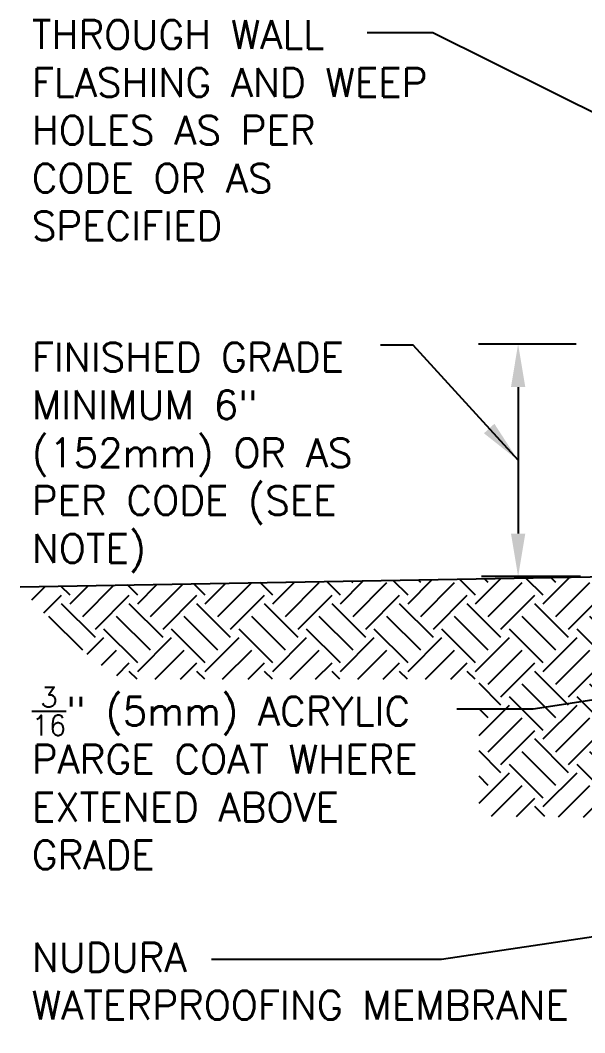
# Model space of a CAD drawing. Header units: inches. Extents: x 141.3 to 203.7, y -55.9 to 20.9.
# Drawn here: x 141.27 to 156.03, y -35.96 to -9.49 of the extents above; entities that cross this region are included whole.
import ezdxf

# ---------------------------------------------------------------- set-up
doc = ezdxf.new("R2010")
doc.units = ezdxf.units.IN
doc.header["$LTSCALE"] = 0.5
doc.header["$MEASUREMENT"] = 0
for name, color, linetype in [('HATCH', 12, 'Continuous'), ('LINE50', 5, 'Continuous'), ('TEXT', 4, 'Continuous')]:
    doc.layers.add(name, color=color, linetype=linetype)
doc.styles.add('DIM', font='romans.shx', dxfattribs={"width": 0.7})
doc.styles.add('ROMANS', font='romans.shx', dxfattribs={"height": 1.125})
doc.dimstyles.new('ext_12', dxfattribs={"dimscale": 12, "dimtxt": 0.09375, "dimasz": 0.09375, "dimexe": 0.09375, "dimexo": 0.0625, "dimgap": 0.0625, "dimtad": 1, "dimdec": 1, "dimzin": 3, "dimdsep": 46, "dimlunit": 4, "dimtxsty": 'DIM', "dimcen": 0.09, "dimdle": 0.09375, "dimclrt": 4, "dimadec": 0, "dimazin": 0, "dimtfac": 1, "dimtdec": 1, "dimtmove": 2, "dimatfit": 3, "dimfxl": 1, "dimfrac": 2, "dimtolj": 1, "dimtzin": 0, "dimarcsym": 0})

msp = doc.modelspace()

# ---------------------------------------------------------------- hatches: boundary and pattern name
at = {"layer": 'HATCH'}
h = msp.add_hatch(dxfattribs=at)
h.set_pattern_fill('EARTH', color=256, scale=5, angle=45, style=0)
h.set_pattern_definition([(45, (74.2899, 13.4818), (1e-16, 1.767767), [1.25, -1.25]), (45, (73.9584, 13.8132), (1e-16, 1.767767), [1.25, -1.25]), (45, (73.627, 14.1447), (1e-16, 1.767767), [1.25, -1.25]), (135, (73.627, 14.3656), (-1.767767, 2e-16), [1.25, -1.25]), (135, (73.9584, 14.6971), (-1.767767, 2e-16), [1.25, -1.25]), (135, (74.2899, 15.0286), (-1.767767, 2e-16), [1.25, -1.25])])
edge = h.paths.add_edge_path()
edge.add_line((153.269, -26.721), (153.269, -30.292))
edge.add_line((153.269, -30.292), (156.259, -30.324))
edge.add_line((156.259, -30.324), (156.346, -30.363))
edge.add_line((156.346, -30.363), (156.432, -30.404))
edge.add_line((156.432, -30.404), (156.518, -30.445))
edge.add_line((156.518, -30.445), (156.602, -30.486))
edge.add_line((156.602, -30.486), (156.687, -30.529))
edge.add_line((156.687, -30.529), (156.77, -30.571))
edge.add_line((156.77, -30.571), (156.853, -30.615))
edge.add_line((156.853, -30.615), (156.936, -30.658))
edge.add_line((156.936, -30.658), (157.017, -30.703))
edge.add_line((157.017, -30.703), (157.098, -30.748))
edge.add_line((157.098, -30.748), (157.179, -30.793))
edge.add_line((157.179, -30.793), (157.258, -30.84))
edge.add_line((157.258, -30.84), (157.337, -30.886))
edge.add_line((157.337, -30.886), (157.415, -30.934))
edge.add_line((157.415, -30.934), (157.493, -30.982))
edge.add_line((157.493, -30.982), (157.569, -31.031))
edge.add_line((157.569, -31.031), (157.645, -31.08))
edge.add_line((157.645, -31.08), (157.72, -31.13))
edge.add_line((157.72, -31.13), (157.794, -31.181))
edge.add_line((157.794, -31.181), (157.868, -31.232))
edge.add_line((157.868, -31.232), (157.94, -31.284))
edge.add_line((157.94, -31.284), (158.012, -31.336))
edge.add_line((158.012, -31.336), (158.083, -31.39))
edge.add_line((158.083, -31.39), (158.153, -31.444))
edge.add_line((158.153, -31.444), (158.222, -31.498))
edge.add_line((158.222, -31.498), (158.291, -31.554))
edge.add_line((158.291, -31.554), (158.358, -31.61))
edge.add_line((158.358, -31.61), (158.425, -31.667))
edge.add_line((158.425, -31.667), (158.49, -31.724))
edge.add_line((158.49, -31.724), (158.555, -31.783))
edge.add_line((158.555, -31.783), (158.619, -31.842))
edge.add_line((158.619, -31.842), (158.682, -31.901))
edge.add_line((158.682, -31.901), (158.744, -31.962))
edge.add_line((158.744, -31.962), (158.804, -32.023))
edge.add_line((158.804, -32.023), (158.864, -32.085))
edge.add_line((158.864, -32.085), (158.923, -32.148))
edge.add_line((158.923, -32.148), (158.981, -32.211))
edge.add_line((158.981, -32.211), (159.038, -32.276))
edge.add_line((159.038, -32.276), (159.094, -32.341))
edge.add_line((159.094, -32.341), (159.148, -32.407))
edge.add_line((159.148, -32.407), (159.202, -32.473))
edge.add_line((159.202, -32.473), (159.254, -32.541))
edge.add_line((159.254, -32.541), (159.306, -32.609))
edge.add_line((159.306, -32.609), (159.356, -32.678))
edge.add_line((159.356, -32.678), (159.406, -32.748))
edge.add_line((159.406, -32.748), (159.454, -32.819))
edge.add_line((159.454, -32.819), (159.501, -32.891))
edge.add_line((159.501, -32.891), (159.546, -32.963))
edge.add_line((159.546, -32.963), (159.591, -33.036))
edge.add_line((159.591, -33.036), (159.635, -33.111))
edge.add_line((159.635, -33.111), (159.677, -33.186))
edge.add_line((159.677, -33.186), (159.718, -33.262))
edge.add_line((159.718, -33.262), (159.758, -33.338))
edge.add_line((159.758, -33.338), (159.797, -33.416))
edge.add_line((159.797, -33.416), (159.834, -33.495))
edge.add_line((159.834, -33.495), (159.87, -33.574))
edge.add_line((159.87, -33.574), (159.905, -33.655))
edge.add_line((159.905, -33.655), (159.939, -33.736))
edge.add_line((159.939, -33.736), (159.971, -33.818))
edge.add_line((159.971, -33.818), (160.002, -33.901))
edge.add_line((160.002, -33.901), (160.033, -33.985))
edge.add_line((160.033, -33.985), (160.062, -34.069))
edge.add_line((160.062, -34.069), (160.09, -34.155))
edge.add_line((160.09, -34.155), (160.117, -34.241))
edge.add_line((160.117, -34.241), (160.143, -34.327))
edge.add_line((160.143, -34.327), (160.169, -34.414))
edge.add_line((160.169, -34.414), (160.193, -34.502))
edge.add_line((160.193, -34.502), (160.217, -34.59))
edge.add_line((160.217, -34.59), (160.24, -34.679))
edge.add_line((160.24, -34.679), (160.263, -34.769))
edge.add_line((160.263, -34.769), (160.285, -34.858))
edge.add_line((160.285, -34.858), (160.306, -34.949))
edge.add_line((160.306, -34.949), (160.327, -35.039))
edge.add_line((160.327, -35.039), (160.347, -35.13))
edge.add_line((160.347, -35.13), (160.367, -35.221))
edge.add_line((160.367, -35.221), (160.386, -35.313))
edge.add_line((160.386, -35.313), (160.405, -35.405))
edge.add_line((160.405, -35.405), (160.424, -35.497))
edge.add_line((160.424, -35.497), (160.443, -35.589))
edge.add_line((160.443, -35.589), (160.461, -35.681))
edge.add_line((160.461, -35.681), (160.479, -35.773))
edge.add_line((160.479, -35.773), (160.497, -35.866))
edge.add_line((160.497, -35.866), (160.515, -35.958))
edge.add_line((160.515, -35.958), (161.187, -35.958))
edge.add_line((161.187, -35.958), (161.187, -32.076))
edge.add_arc((160.235, -32.058), 0.952, 358.9548, 381.9741)
edge.add_line((161.118, -31.702), (159.85, -29.616))
edge.add_line((159.85, -29.616), (159.707, -29.616))
edge.add_line((159.707, -29.616), (157.256, -25.584))
edge.add_arc((161.748, -22.988), 5.188, 191.6439, 210.0236, ccw=False)
edge.add_line((156.667, -24.035), (141.267, -24.304))
edge.add_line((141.267, -24.304), (141.329, -24.373))
edge.add_line((141.329, -24.373), (141.391, -24.443))
edge.add_line((141.391, -24.443), (141.454, -24.512))
edge.add_line((141.454, -24.512), (141.516, -24.581))
edge.add_line((141.516, -24.581), (141.579, -24.65))
edge.add_line((141.579, -24.65), (141.641, -24.718))
edge.add_line((141.641, -24.718), (141.704, -24.787))
edge.add_line((141.704, -24.787), (141.767, -24.855))
edge.add_line((141.767, -24.855), (141.83, -24.923))
edge.add_line((141.83, -24.923), (141.893, -24.991))
edge.add_line((141.893, -24.991), (141.957, -25.058))
edge.add_line((141.957, -25.058), (142.02, -25.125))
edge.add_line((142.02, -25.125), (142.084, -25.192))
edge.add_line((142.084, -25.192), (142.148, -25.258))
edge.add_line((142.148, -25.258), (142.212, -25.324))
edge.add_line((142.212, -25.324), (142.277, -25.389))
edge.add_line((142.277, -25.389), (142.342, -25.453))
edge.add_line((142.342, -25.453), (142.407, -25.517))
edge.add_line((142.407, -25.517), (142.472, -25.581))
edge.add_line((142.472, -25.581), (142.538, -25.643))
edge.add_line((142.538, -25.643), (142.605, -25.705))
edge.add_line((142.605, -25.705), (142.671, -25.766))
edge.add_line((142.671, -25.766), (142.738, -25.827))
edge.add_line((142.738, -25.827), (142.806, -25.886))
edge.add_line((142.806, -25.886), (142.874, -25.945))
edge.add_line((142.874, -25.945), (142.942, -26.003))
edge.add_line((142.942, -26.003), (143.011, -26.06))
edge.add_line((143.011, -26.06), (143.08, -26.116))
edge.add_line((143.08, -26.116), (143.15, -26.171))
edge.add_line((143.15, -26.171), (143.22, -26.225))
edge.add_line((143.22, -26.225), (143.291, -26.279))
edge.add_line((143.291, -26.279), (143.363, -26.331))
edge.add_line((143.363, -26.331), (143.434, -26.382))
edge.add_line((143.434, -26.382), (143.507, -26.433))
edge.add_line((143.507, -26.433), (143.58, -26.482))
edge.add_line((143.58, -26.482), (143.653, -26.531))
edge.add_line((143.653, -26.531), (143.727, -26.578))
edge.add_line((143.727, -26.578), (143.801, -26.625))
edge.add_line((143.801, -26.625), (143.876, -26.671))
edge.add_line((143.876, -26.671), (143.951, -26.717))
edge.add_line((143.951, -26.717), (143.959, -26.721))
edge.add_line((143.959, -26.721), (153.269, -26.721))

# ---------------------------------------------------------------- linework, layer by layer
at = {"layer": 'LINE50'}
msp.add_line((141.267, -24.304), (156.667, -24.035), dxfattribs=at)
at = {"layer": 'TEXT'}
for p, q in [((155.81, -17.958), (153.251, -17.958)), ((154.289, -19.083), (154.289, -22.91)), ((155.917, -24.035), (153.331, -24.035))]:
    msp.add_line(p, q, dxfattribs=at)
for points in [[(154.102, -19.083), (154.477, -19.083), (154.289, -17.958)], [(154.102, -22.91), (154.477, -22.91), (154.289, -24.035)]]:
    msp.add_solid(points, dxfattribs=at)

# ---------------------------------------------------------------- texts
at = {"layer": 'TEXT', "char_height": 0.75, "attachment_point": 4, "style": 'ROMANS'}
for s, insert, width in [('THROUGH WALL FLASHING AND WEEP HOLES AS PER CODE OR AS SPECIFIED', (141.569, -12.37), 11.43486), ('FINISHED GRADE MINIMUM 6" (152mm) OR AS PER CODE (SEE NOTE)', (141.569, -20.924), 10.75183), ('\\A1;{\\H0.7x;\\S3/16;}" (5mm) ACRYLIC PARGE COAT WHERE EXTENED ABOVE GRADE', (141.569, -29.306), 11.43486), ('NUDURA \\PWATERPROOFING MEMBRANE ', (141.569, -34.612), 16.25496)]:
    msp.add_mtext(s, dxfattribs=dict(at, insert=insert, width=width))

# ---------------------------------------------------------------- leaders
at = {"layer": 'TEXT'}
for points in [[(161.073, -14.3), (152.059, -9.826), (150.338, -9.826)], [(154.289, -20.997), (151.547, -17.988), (150.687, -17.988)]]:
    msp.add_leader(points, dimstyle='ext_12', dxfattribs=at)
for points in [[(158.102, -26.975), (154.682, -27.501), (152.686, -27.501)], [(161.187, -32.716), (152.281, -34.047), (146.267, -34.047)]]:
    msp.add_leader(points, dimstyle='ext_12', override={"dimgap": 0.0625, "dimtad": 0}, dxfattribs=at)

doc.saveas('drawing.dxf')
